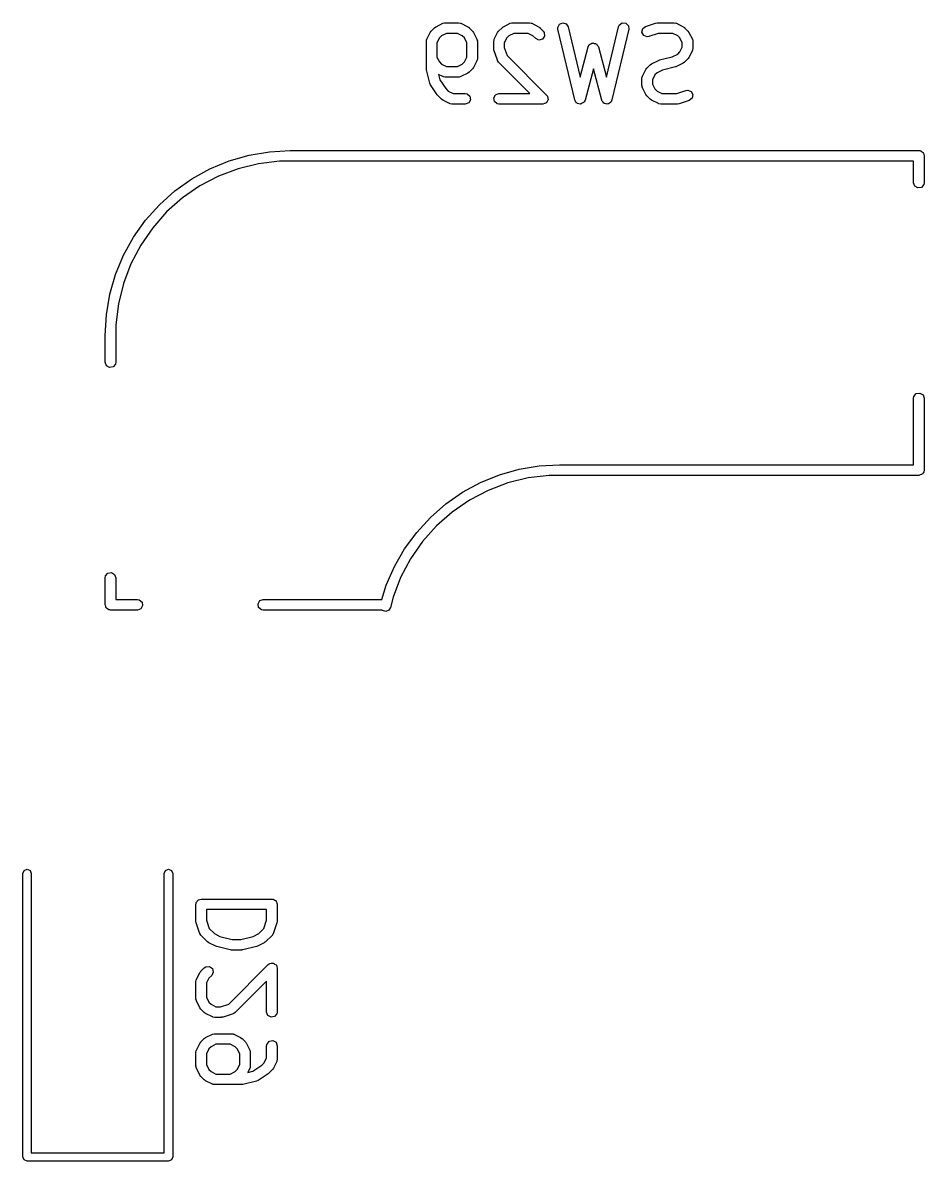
# Model space of a CAD drawing. Extents: x 32 to 254, y -135 to -26.
# Drawn here: x 222.2 to 234.94, y -79.86 to -63.76 of the extents above; entities that cross this region are included whole.
import ezdxf

# ---------------------------------------------------------------- set-up
doc = ezdxf.new("R2010")
doc.units = 0
doc.layers.add('BLACK', color=7, linetype='CONTINUOUS')

msp = doc.modelspace()

# ---------------------------------------------------------------- linework, layer by layer
at = {"layer": 'BLACK', "linetype": 'CONTINUOUS'}
for p, q in [((228.04, -63.8132), (228.135, -63.7655)), ((228.135, -63.7655), (228.16, -63.7581)), ((228.16, -63.7581), (228.164, -63.7592)), ((228.164, -63.7592), (228.168, -63.7576)), ((228.168, -63.7576), (228.359, -63.7576)), ((228.359, -63.7576), (228.385, -63.7621)), ((228.385, -63.7621), (228.388, -63.765)), ((228.388, -63.765), (228.392, -63.7655)), ((228.392, -63.7655), (228.488, -63.8132)), ((228.992, -63.8132), (229.087, -63.7655)), ((229.087, -63.7655), (229.112, -63.7581)), ((229.112, -63.7581), (229.117, -63.7592)), ((229.117, -63.7592), (229.121, -63.7576)), ((229.121, -63.7576), (229.359, -63.7576)), ((229.359, -63.7576), (229.385, -63.7621)), ((229.385, -63.7621), (229.388, -63.765)), ((229.388, -63.765), (229.392, -63.7655)), ((229.392, -63.7655), (229.488, -63.8132)), ((229.784, -63.7781), (229.831, -63.7577)), ((229.831, -63.7577), (229.88, -63.7724)), ((229.88, -63.7724), (229.908, -63.8152)), ((230.63, -63.7913), (230.671, -63.7607)), ((230.671, -63.7607), (230.722, -63.7638)), ((230.722, -63.7638), (230.759, -63.799)), ((231.002, -63.8091), (231.145, -63.7615)), ((231.145, -63.7615), (231.167, -63.7582)), ((231.167, -63.7582), (231.168, -63.7576)), ((231.168, -63.7576), (231.407, -63.7576)), ((231.407, -63.7576), (231.432, -63.7621)), ((231.432, -63.7621), (231.436, -63.765)), ((231.436, -63.765), (231.44, -63.7655)), ((231.44, -63.7655), (231.535, -63.8132)), ((227.911, -63.9896), (227.959, -63.8943)), ((227.959, -63.8943), (227.972, -63.8763)), ((227.972, -63.8763), (227.973, -63.8748)), ((227.973, -63.8748), (228.02, -63.8272)), ((228.02, -63.8272), (228.039, -63.8143)), ((228.039, -63.8143), (228.04, -63.8132)), ((228.186, -63.9076), (228.118, -63.9419)), ((228.341, -63.9076), (228.186, -63.9076)), ((228.41, -63.9419), (228.341, -63.9076)), ((228.488, -63.8132), (228.506, -63.8265)), ((228.506, -63.8265), (228.507, -63.8272)), ((228.507, -63.8272), (228.555, -63.8748)), ((228.555, -63.8748), (228.568, -63.8932)), ((228.568, -63.8932), (228.569, -63.8943)), ((228.569, -63.8943), (228.616, -63.9896)), ((228.863, -63.9896), (228.911, -63.8943)), ((228.911, -63.8943), (228.924, -63.8763)), ((228.924, -63.8763), (228.925, -63.8748)), ((228.925, -63.8748), (228.973, -63.8272)), ((228.973, -63.8272), (228.991, -63.8143)), ((228.991, -63.8143), (228.992, -63.8132)), ((229.139, -63.9076), (229.07, -63.9419)), ((229.341, -63.9076), (229.139, -63.9076)), ((229.41, -63.9419), (229.341, -63.9076)), ((229.488, -63.8132), (229.506, -63.8265)), ((229.506, -63.8265), (229.507, -63.8272)), ((229.507, -63.8272), (229.555, -63.8748)), ((229.555, -63.8748), (229.57, -63.8962)), ((229.57, -63.8962), (229.574, -63.9473)), ((229.761, -63.824), (229.784, -63.7781)), ((229.762, -63.85), (229.761, -63.824)), ((230, -64.85), (229.762, -63.85)), ((229.908, -63.8152), (230.077, -64.5261)), ((230.45, -64.5261), (230.619, -63.8152)), ((230.765, -63.85), (230.527, -64.85)), ((230.619, -63.8152), (230.63, -63.7913)), ((230.759, -63.799), (230.765, -63.85)), ((230.951, -63.8912), (230.962, -63.841)), ((230.976, -63.9364), (230.951, -63.8912)), ((230.962, -63.841), (231.002, -63.8091)), ((231.024, -63.9552), (230.976, -63.9364)), ((231.181, -63.9076), (231.049, -63.9514)), ((231.389, -63.9076), (231.181, -63.9076)), ((231.457, -63.9419), (231.389, -63.9076)), ((231.535, -63.8132), (231.553, -63.8265)), ((231.553, -63.8265), (231.555, -63.8272)), ((231.555, -63.8272), (231.602, -63.8748)), ((231.602, -63.8748), (231.615, -63.8932)), ((231.615, -63.8932), (231.616, -63.8943)), ((231.616, -63.8943), (231.664, -63.9896)), ((227.903, -64.0231), (227.907, -63.9974)), ((227.903, -64.404), (227.903, -64.0231)), ((227.907, -63.9974), (227.91, -63.994)), ((227.91, -63.994), (227.911, -63.9896)), ((228.087, -63.9723), (228.053, -64.0408)), ((228.053, -64.0408), (228.053, -64.2435)), ((228.118, -63.9419), (228.087, -63.9723)), ((228.44, -63.9723), (228.41, -63.9419)), ((228.474, -64.0408), (228.44, -63.9723)), ((228.474, -64.2435), (228.474, -64.0408)), ((228.616, -63.9896), (228.624, -64.0145)), ((228.624, -64.0145), (228.623, -64.0189)), ((228.623, -64.0189), (228.624, -64.0231)), ((228.624, -64.0231), (228.624, -64.2612)), ((228.855, -64.0231), (228.86, -63.9974)), ((228.855, -64.1183), (228.855, -64.0231)), ((228.86, -63.9974), (228.863, -63.994)), ((228.863, -63.994), (228.863, -63.9896)), ((229.04, -63.9723), (229.005, -64.0408)), ((229.005, -64.0408), (229.005, -64.1062)), ((229.07, -63.9419), (229.04, -63.9723)), ((229.449, -63.9809), (229.41, -63.9419)), ((229.495, -64.0026), (229.449, -63.9809)), ((229.545, -63.9893), (229.495, -64.0026)), ((229.574, -63.9473), (229.545, -63.9893)), ((230.191, -64.099), (230.202, -64.0754)), ((230.202, -64.0754), (230.208, -64.0714)), ((230.208, -64.0714), (230.211, -64.0652)), ((230.211, -64.0652), (230.228, -64.0571)), ((230.228, -64.0571), (230.244, -64.0459)), ((230.244, -64.0459), (230.251, -64.0465)), ((230.251, -64.0465), (230.257, -64.0436)), ((230.257, -64.0436), (230.276, -64.0487)), ((230.276, -64.0487), (230.295, -64.0503)), ((230.295, -64.0503), (230.3, -64.0552)), ((230.3, -64.0552), (230.307, -64.0569)), ((230.307, -64.0569), (230.318, -64.0728)), ((230.318, -64.0728), (230.332, -64.0866)), ((230.332, -64.0866), (230.332, -64.0934)), ((230.332, -64.0934), (230.336, -64.099)), ((231.049, -63.9514), (231.024, -63.9552)), ((231.488, -63.9723), (231.457, -63.9419)), ((231.522, -64.0408), (231.488, -63.9723)), ((231.522, -64.1006), (231.522, -64.0408)), ((231.664, -63.9896), (231.672, -64.0145)), ((231.672, -64.0145), (231.67, -64.0189)), ((231.67, -64.0189), (231.672, -64.0231)), ((231.672, -64.0231), (231.672, -64.1183)), ((228.053, -64.2435), (228.087, -64.312)), ((228.44, -64.312), (228.474, -64.2435)), ((228.856, -64.1199), (228.855, -64.1183)), ((228.859, -64.142), (228.856, -64.1199)), ((228.907, -64.2849), (228.859, -64.142)), ((229.005, -64.1062), (229.044, -64.2207)), ((229.044, -64.2207), (229.602, -64.7796)), ((230.077, -64.5261), (230.191, -64.099)), ((230.336, -64.099), (230.45, -64.5261)), ((231.198, -64.2837), (231.38, -64.238)), ((231.38, -64.238), (231.457, -64.1996)), ((231.457, -64.1996), (231.488, -64.1691)), ((231.488, -64.1691), (231.522, -64.1006)), ((231.616, -64.2471), (231.603, -64.2651)), ((231.664, -64.1519), (231.616, -64.2471)), ((231.665, -64.1474), (231.664, -64.1519)), ((231.667, -64.144), (231.665, -64.1474)), ((231.672, -64.1183), (231.667, -64.144)), ((227.904, -64.4073), (227.903, -64.404)), ((227.905, -64.4222), (227.904, -64.4073)), ((228.087, -64.312), (228.118, -64.3424)), ((228.118, -64.3424), (228.186, -64.3767)), ((228.186, -64.3767), (228.341, -64.3767)), ((228.341, -64.3767), (228.41, -64.3424)), ((228.41, -64.3424), (228.44, -64.312)), ((228.555, -64.4095), (228.507, -64.4571)), ((228.556, -64.408), (228.555, -64.4095)), ((228.569, -64.39), (228.556, -64.408)), ((228.616, -64.2947), (228.569, -64.39)), ((228.617, -64.2903), (228.616, -64.2947)), ((228.62, -64.2868), (228.617, -64.2903)), ((228.624, -64.2612), (228.62, -64.2868)), ((228.91, -64.2884), (228.907, -64.2849)), ((228.91, -64.2929), (228.91, -64.2884)), ((228.925, -64.3142), (228.91, -64.2929)), ((229.368, -64.7576), (228.925, -64.3142)), ((230.264, -64.4094), (230.146, -64.8519)), ((230.382, -64.8519), (230.264, -64.4094)), ((230.959, -64.5134), (231.006, -64.4181)), ((231.006, -64.4181), (231.019, -64.4001)), ((231.019, -64.4001), (231.02, -64.3986)), ((231.02, -64.3986), (231.068, -64.351)), ((231.068, -64.351), (231.086, -64.3382)), ((231.086, -64.3382), (231.087, -64.337)), ((231.087, -64.337), (231.183, -64.2893)), ((231.183, -64.2893), (231.195, -64.2857)), ((231.195, -64.2857), (231.198, -64.2837)), ((231.425, -64.3816), (231.242, -64.4272)), ((231.428, -64.3796), (231.425, -64.3816)), ((231.44, -64.3759), (231.428, -64.3796)), ((231.535, -64.3283), (231.44, -64.3759)), ((231.536, -64.3271), (231.535, -64.3283)), ((231.555, -64.3142), (231.536, -64.3271)), ((231.602, -64.2666), (231.555, -64.3142)), ((231.603, -64.2651), (231.602, -64.2666)), ((227.953, -64.6127), (227.905, -64.4222)), ((228.135, -64.5187), (228.077, -64.4896)), ((228.077, -64.4896), (228.095, -64.5637)), ((228.095, -64.5637), (228.179, -64.6896)), ((228.139, -64.5193), (228.135, -64.5187)), ((228.143, -64.5221), (228.139, -64.5193)), ((228.168, -64.5267), (228.143, -64.5221)), ((228.359, -64.5267), (228.168, -64.5267)), ((228.363, -64.5251), (228.359, -64.5267)), ((228.368, -64.5262), (228.363, -64.5251)), ((228.392, -64.5187), (228.368, -64.5262)), ((228.488, -64.4711), (228.392, -64.5187)), ((228.489, -64.4699), (228.488, -64.4711)), ((228.507, -64.4571), (228.489, -64.4699)), ((230.951, -64.5469), (230.955, -64.5213)), ((230.951, -64.6421), (230.951, -64.5469)), ((230.955, -64.5213), (230.958, -64.5178)), ((230.958, -64.5178), (230.959, -64.5134)), ((231.135, -64.4961), (231.101, -64.5646)), ((231.101, -64.5646), (231.101, -64.6244)), ((231.165, -64.4657), (231.135, -64.4961)), ((231.242, -64.4272), (231.165, -64.4657)), ((227.953, -64.6131), (227.953, -64.6127)), ((227.963, -64.6361), (227.953, -64.6131)), ((228.058, -64.779), (227.963, -64.6361)), ((228.179, -64.6896), (228.213, -64.7234)), ((228.213, -64.7234), (228.281, -64.7576)), ((230.952, -64.6464), (230.951, -64.6421)), ((230.951, -64.6507), (230.952, -64.6464)), ((230.959, -64.6757), (230.951, -64.6507)), ((231.006, -64.7709), (230.959, -64.6757)), ((231.101, -64.6244), (231.135, -64.693)), ((231.135, -64.693), (231.165, -64.7234)), ((231.165, -64.7234), (231.234, -64.7576)), ((231.442, -64.7576), (231.573, -64.7138)), ((231.573, -64.7138), (231.599, -64.71)), ((231.599, -64.71), (231.647, -64.7289)), ((231.647, -64.7289), (231.671, -64.774)), ((228.061, -64.7811), (228.058, -64.779)), ((228.068, -64.7904), (228.061, -64.7811)), ((228.115, -64.838), (228.068, -64.7904)), ((228.117, -64.8387), (228.115, -64.838)), ((228.135, -64.8521), (228.117, -64.8387)), ((228.23, -64.8997), (228.135, -64.8521)), ((228.235, -64.9002), (228.23, -64.8997)), ((228.238, -64.9031), (228.235, -64.9002)), ((228.281, -64.7576), (228.454, -64.7576)), ((228.454, -64.7576), (228.48, -64.7621)), ((228.502, -64.8901), (228.454, -64.9076)), ((228.48, -64.7621), (228.519, -64.7951)), ((228.528, -64.8456), (228.502, -64.8901)), ((228.519, -64.7951), (228.528, -64.8456)), ((228.856, -64.8196), (228.882, -64.7752)), ((228.865, -64.8701), (228.856, -64.8196)), ((228.905, -64.9031), (228.865, -64.8701)), ((228.882, -64.7752), (228.93, -64.7576)), ((228.93, -64.7576), (229.368, -64.7576)), ((229.571, -64.8999), (229.549, -64.9076)), ((229.592, -64.8941), (229.571, -64.8999)), ((229.594, -64.8912), (229.592, -64.8941)), ((229.598, -64.8901), (229.594, -64.8912)), ((229.609, -64.8705), (229.598, -64.8901)), ((229.602, -64.7796), (229.612, -64.793)), ((229.622, -64.852), (229.609, -64.8705)), ((229.612, -64.793), (229.614, -64.7951)), ((229.614, -64.7951), (229.615, -64.7971)), ((229.615, -64.7971), (229.617, -64.8009)), ((229.617, -64.8009), (229.619, -64.8234)), ((229.619, -64.8234), (229.623, -64.8456)), ((229.623, -64.8456), (229.622, -64.8486)), ((229.622, -64.8486), (229.622, -64.852)), ((230.005, -64.8566), (230, -64.85)), ((230.005, -64.8644), (230.005, -64.8566)), ((230.018, -64.8774), (230.005, -64.8644)), ((230.028, -64.8928), (230.018, -64.8774)), ((230.036, -64.8951), (230.028, -64.8928)), ((230.042, -64.9006), (230.036, -64.8951)), ((230.06, -64.9022), (230.042, -64.9006)), ((230.078, -64.9075), (230.06, -64.9022)), ((230.108, -64.8944), (230.093, -64.905)), ((230.125, -64.8871), (230.108, -64.8944)), ((230.128, -64.8801), (230.125, -64.8871)), ((230.135, -64.8756), (230.128, -64.8801)), ((230.146, -64.8519), (230.135, -64.8756)), ((230.386, -64.8584), (230.382, -64.8519)), ((230.387, -64.8662), (230.386, -64.8584)), ((230.401, -64.8789), (230.387, -64.8662)), ((230.411, -64.894), (230.401, -64.8789)), ((230.419, -64.896), (230.411, -64.894)), ((230.424, -64.9015), (230.419, -64.896)), ((230.443, -64.9025), (230.424, -64.9015)), ((230.461, -64.9073), (230.443, -64.9025)), ((230.49, -64.8935), (230.476, -64.9045)), ((230.507, -64.8857), (230.49, -64.8935)), ((230.51, -64.8786), (230.507, -64.8857)), ((230.517, -64.8739), (230.51, -64.8786)), ((230.527, -64.85), (230.517, -64.8739)), ((231.007, -64.772), (231.006, -64.7709)), ((231.02, -64.7904), (231.007, -64.772)), ((231.068, -64.838), (231.02, -64.7904)), ((231.069, -64.8387), (231.068, -64.838)), ((231.087, -64.8521), (231.069, -64.8387)), ((231.183, -64.8997), (231.087, -64.8521)), ((231.187, -64.9002), (231.183, -64.8997)), ((231.19, -64.9031), (231.187, -64.9002)), ((231.234, -64.7576), (231.442, -64.7576)), ((231.621, -64.8562), (231.478, -64.9038)), ((231.661, -64.8243), (231.621, -64.8562)), ((231.671, -64.774), (231.661, -64.8243)), ((228.264, -64.9076), (228.238, -64.9031)), ((228.454, -64.9076), (228.264, -64.9076)), ((228.93, -64.9076), (228.905, -64.9031)), ((229.549, -64.9076), (228.93, -64.9076)), ((230.085, -64.9044), (230.078, -64.9075)), ((230.093, -64.905), (230.085, -64.9044)), ((230.468, -64.904), (230.461, -64.9073)), ((230.476, -64.9045), (230.468, -64.904)), ((231.216, -64.9076), (231.19, -64.9031)), ((231.454, -64.9076), (231.216, -64.9076)), ((231.456, -64.9071), (231.454, -64.9076)), ((231.478, -64.9038), (231.456, -64.9071)), ((225.114, -65.7117), (225.396, -65.6306)), ((225.396, -65.6306), (225.685, -65.5814)), ((225.685, -65.5814), (225.977, -65.565)), ((225.977, -65.565), (234.867, -65.565)), ((234.867, -65.565), (234.877, -65.5667)), ((234.877, -65.5667), (234.881, -65.5661)), ((234.881, -65.5661), (234.883, -65.5678)), ((234.883, -65.5678), (234.893, -65.5695)), ((234.893, -65.5695), (234.908, -65.582)), ((234.908, -65.582), (234.925, -65.5918)), ((234.925, -65.5918), (234.927, -65.5981)), ((234.927, -65.5981), (234.932, -65.6025)), ((234.932, -65.6025), (234.936, -65.6217)), ((234.936, -65.6217), (234.942, -65.64)), ((234.942, -65.64), (234.942, -66.021)), ((224.586, -65.9658), (224.843, -65.824)), ((224.843, -65.824), (225.114, -65.7117)), ((225.243, -65.8223), (224.964, -65.9281)), ((225.532, -65.7509), (225.243, -65.8223)), ((225.828, -65.715), (225.532, -65.7509)), ((225.977, -65.715), (225.828, -65.715)), ((234.792, -65.715), (225.977, -65.715)), ((234.792, -66.021), (234.792, -65.715)), ((224.347, -66.1355), (224.586, -65.9658)), ((224.964, -65.9281), (224.7, -66.0666)), ((234.81, -66.0692), (234.792, -66.021)), ((234.942, -66.021), (234.938, -66.0467)), ((224.128, -66.3309), (224.347, -66.1355)), ((224.7, -66.0666), (224.455, -66.236)), ((234.854, -66.0949), (234.81, -66.0692)), ((234.905, -66.086), (234.854, -66.0949)), ((234.938, -66.0467), (234.905, -66.086)), ((223.933, -66.5496), (224.128, -66.3309)), ((224.455, -66.236), (224.231, -66.4338)), ((224.231, -66.4338), (224.034, -66.657)), ((223.763, -66.7887), (223.933, -66.5496)), ((224.034, -66.657), (223.864, -66.9024)), ((223.621, -67.0454), (223.763, -66.7887)), ((223.864, -66.9024), (223.726, -67.1665)), ((223.509, -67.3163), (223.621, -67.0454)), ((223.428, -67.5981), (223.509, -67.3163)), ((223.726, -67.1665), (223.62, -67.4453)), ((223.62, -67.4453), (223.548, -67.7349)), ((223.379, -67.8872), (223.428, -67.5981)), ((223.548, -67.7349), (223.512, -68.0309)), ((223.362, -68.18), (223.379, -67.8872)), ((223.512, -68.0309), (223.512, -68.18)), ((223.362, -68.561), (223.362, -68.18)), ((223.512, -68.18), (223.512, -68.561)), ((223.38, -68.6092), (223.362, -68.561)), ((223.508, -68.5867), (223.475, -68.626)), ((223.512, -68.561), (223.508, -68.5867)), ((223.424, -68.6349), (223.38, -68.6092)), ((223.475, -68.626), (223.424, -68.6349)), ((234.792, -69.069), (234.797, -69.0433)), ((234.792, -70.01), (234.792, -69.069)), ((234.797, -69.0433), (234.83, -69.004)), ((234.83, -69.004), (234.881, -68.9951)), ((234.881, -68.9951), (234.925, -69.0208)), ((234.925, -69.0208), (234.942, -69.069)), ((234.942, -69.069), (234.942, -70.085)), ((229.214, -70.0736), (229.499, -70.0259)), ((229.499, -70.0259), (229.787, -70.01)), ((229.787, -70.01), (229.787, -70.01)), ((229.787, -70.01), (234.792, -70.01)), ((228.669, -70.2612), (228.937, -70.1523)), ((228.937, -70.1523), (229.214, -70.0736)), ((229.343, -70.1957), (229.055, -70.2668)), ((229.639, -70.16), (229.343, -70.1957)), ((229.787, -70.16), (229.639, -70.16)), ((234.867, -70.16), (229.787, -70.16)), ((229.787, -70.16), (229.787, -70.16)), ((234.886, -70.1533), (234.867, -70.16)), ((234.905, -70.15), (234.886, -70.1533)), ((234.909, -70.1448), (234.905, -70.15)), ((234.916, -70.1425), (234.909, -70.1448)), ((234.925, -70.1256), (234.916, -70.1425)), ((234.938, -70.1107), (234.925, -70.1256)), ((234.94, -70.1009), (234.938, -70.1107)), ((234.941, -70.098), (234.94, -70.1009)), ((234.942, -70.085), (234.941, -70.0947)), ((234.941, -70.0947), (234.941, -70.098)), ((228.415, -70.399), (228.669, -70.2612)), ((228.776, -70.372), (228.513, -70.5099)), ((229.055, -70.2668), (228.776, -70.372)), ((228.178, -70.5638), (228.415, -70.399)), ((228.513, -70.5099), (228.268, -70.6785)), ((227.961, -70.7539), (228.178, -70.5638)), ((228.268, -70.6785), (228.045, -70.8754)), ((227.766, -70.9667), (227.961, -70.7539)), ((227.595, -71.1997), (227.766, -70.9667)), ((228.045, -70.8754), (227.847, -71.0976)), ((227.847, -71.0976), (227.677, -71.342)), ((227.451, -71.4502), (227.595, -71.1997)), ((227.677, -71.342), (227.538, -71.605)), ((227.336, -71.7149), (227.451, -71.4502)), ((223.362, -71.609), (223.367, -71.5833)), ((223.362, -71.99), (223.362, -71.609)), ((223.367, -71.5833), (223.4, -71.544)), ((223.4, -71.544), (223.451, -71.5351)), ((223.451, -71.5351), (223.495, -71.5608)), ((223.495, -71.5608), (223.512, -71.609)), ((223.512, -71.609), (223.512, -71.915)), ((227.538, -71.605), (227.432, -71.8829)), ((227.274, -71.915), (227.336, -71.7149)), ((223.512, -71.915), (223.819, -71.915)), ((223.819, -71.915), (223.844, -71.9195)), ((223.844, -71.9195), (223.883, -71.9525)), ((223.883, -71.9525), (223.892, -72.003)), ((225.523, -71.977), (225.548, -71.9325)), ((225.532, -72.0275), (225.523, -71.977)), ((225.548, -71.9325), (225.596, -71.915)), ((225.596, -71.915), (227.274, -71.915)), ((227.432, -71.8829), (227.396, -72.0271)), ((223.369, -72.0083), (223.362, -71.99)), ((223.373, -72.0275), (223.369, -72.0083)), ((223.378, -72.0318), (223.373, -72.0275)), ((223.38, -72.0382), (223.378, -72.0318)), ((223.397, -72.048), (223.38, -72.0382)), ((223.412, -72.0605), (223.397, -72.048)), ((223.422, -72.0622), (223.412, -72.0605)), ((223.424, -72.0639), (223.422, -72.0622)), ((223.428, -72.0633), (223.424, -72.0639)), ((223.438, -72.065), (223.428, -72.0633)), ((223.819, -72.065), (223.438, -72.065)), ((223.867, -72.0475), (223.819, -72.065)), ((223.892, -72.003), (223.867, -72.0475)), ((225.571, -72.0605), (225.532, -72.0275)), ((225.596, -72.065), (225.571, -72.0605)), ((227.277, -72.065), (225.596, -72.065)), ((227.284, -72.0725), (227.277, -72.065)), ((227.329, -72.0838), (227.284, -72.0725)), ((227.372, -72.0664), (227.329, -72.0838)), ((227.396, -72.0271), (227.372, -72.0664)), ((227.396, -72.0271), (227.396, -72.0271)), ((222.197, -75.7925), (222.215, -75.7501)), ((222.197, -79.8025), (222.197, -75.7925)), ((222.215, -75.7501), (222.257, -75.7325)), ((222.257, -75.7325), (222.3, -75.7501)), ((222.3, -75.7501), (222.317, -75.7925)), ((222.317, -75.7925), (222.317, -79.7425)), ((224.197, -75.7925), (224.215, -75.7501)), ((224.197, -79.7425), (224.197, -75.7925)), ((224.215, -75.7501), (224.257, -75.7325)), ((224.257, -75.7325), (224.3, -75.7501)), ((224.3, -75.7501), (224.317, -75.7925)), ((224.317, -75.7925), (224.317, -79.8025)), ((224.662, -76.1876), (224.672, -76.1708)), ((224.672, -76.1708), (224.678, -76.1684)), ((224.678, -76.1684), (224.683, -76.1633)), ((224.683, -76.1633), (224.702, -76.1599)), ((224.702, -76.1599), (224.72, -76.1532)), ((224.72, -76.1532), (225.72, -76.1532)), ((225.72, -76.1532), (225.73, -76.1549)), ((225.73, -76.1549), (225.733, -76.1544)), ((225.733, -76.1544), (225.736, -76.156)), ((225.736, -76.156), (225.746, -76.1577)), ((225.746, -76.1577), (225.761, -76.1703)), ((225.761, -76.1703), (225.778, -76.18)), ((224.645, -76.2282), (224.647, -76.2185)), ((224.645, -76.4663), (224.645, -76.2282)), ((224.646, -76.2152), (224.648, -76.2123)), ((224.647, -76.2185), (224.646, -76.2152)), ((224.648, -76.2123), (224.65, -76.2026)), ((224.65, -76.2026), (224.662, -76.1876)), ((225.645, -76.3032), (224.795, -76.3032)), ((224.795, -76.3032), (224.795, -76.4541)), ((225.645, -76.4541), (225.645, -76.3032)), ((225.778, -76.18), (225.78, -76.1864)), ((225.78, -76.1864), (225.785, -76.1907)), ((225.785, -76.1907), (225.788, -76.2099)), ((225.788, -76.2099), (225.795, -76.2282)), ((225.795, -76.2282), (225.795, -76.4663)), ((224.646, -76.4678), (224.645, -76.4663)), ((224.649, -76.49), (224.646, -76.4678)), ((224.697, -76.6329), (224.649, -76.49)), ((224.795, -76.4541), (224.833, -76.5687)), ((225.607, -76.5687), (225.645, -76.4541)), ((225.791, -76.49), (225.744, -76.6329)), ((225.795, -76.4663), (225.791, -76.4884)), ((225.791, -76.4884), (225.791, -76.49)), ((224.699, -76.6364), (224.697, -76.6329)), ((224.7, -76.6409), (224.699, -76.6364)), ((224.715, -76.6622), (224.7, -76.6409)), ((224.833, -76.5687), (224.907, -76.6428)), ((224.907, -76.6428), (224.984, -76.6813)), ((225.456, -76.6813), (225.533, -76.6428)), ((225.533, -76.6428), (225.607, -76.5687)), ((225.727, -76.6581), (225.726, -76.6622)), ((225.731, -76.6558), (225.727, -76.6581)), ((225.744, -76.6329), (225.731, -76.6558)), ((224.81, -76.7574), (224.715, -76.6622)), ((224.811, -76.7581), (224.81, -76.7574)), ((224.829, -76.7715), (224.811, -76.7581)), ((224.925, -76.8191), (224.829, -76.7715)), ((224.928, -76.8195), (224.925, -76.8191)), ((224.94, -76.8248), (224.928, -76.8195)), ((224.984, -76.6813), (225.158, -76.7246)), ((225.158, -76.7246), (225.282, -76.7246)), ((225.282, -76.7246), (225.456, -76.6813)), ((225.516, -76.8191), (225.503, -76.8228)), ((225.611, -76.7715), (225.516, -76.8191)), ((225.612, -76.7703), (225.611, -76.7715)), ((225.63, -76.7574), (225.612, -76.7703)), ((225.726, -76.6622), (225.63, -76.7574)), ((225.13, -76.8724), (224.94, -76.8248)), ((225.134, -76.872), (225.13, -76.8724)), ((225.149, -76.8746), (225.134, -76.872)), ((225.292, -76.8746), (225.149, -76.8746)), ((225.295, -76.8735), (225.292, -76.8746)), ((225.31, -76.8724), (225.295, -76.8735)), ((225.5, -76.8248), (225.31, -76.8724)), ((225.503, -76.8228), (225.5, -76.8248)), ((224.715, -77.1752), (224.762, -77.1276)), ((224.762, -77.1276), (224.784, -77.1126)), ((224.784, -77.1126), (224.835, -77.1082)), ((224.835, -77.1082), (224.877, -77.1376)), ((224.877, -77.1376), (224.89, -77.1871)), ((225.108, -77.6389), (225.667, -77.0799)), ((225.667, -77.0799), (225.68, -77.0705)), ((225.68, -77.0705), (225.683, -77.068)), ((225.683, -77.068), (225.685, -77.0677)), ((225.685, -77.0677), (225.688, -77.065)), ((225.688, -77.065), (225.711, -77.063)), ((225.711, -77.063), (225.733, -77.0591)), ((225.733, -77.0591), (225.736, -77.0608)), ((225.736, -77.0608), (225.74, -77.0605)), ((225.74, -77.0605), (225.758, -77.0735)), ((225.758, -77.0735), (225.778, -77.0848)), ((225.778, -77.0848), (225.779, -77.088)), ((225.779, -77.088), (225.782, -77.09)), ((225.782, -77.09), (225.787, -77.1118)), ((225.787, -77.1118), (225.795, -77.133)), ((225.795, -77.133), (225.795, -77.752)), ((224.645, -77.3235), (224.65, -77.2978)), ((224.65, -77.2978), (224.653, -77.2944)), ((224.653, -77.2899), (224.701, -77.1947)), ((224.653, -77.2944), (224.653, -77.2899)), ((224.701, -77.1947), (224.714, -77.1767)), ((224.714, -77.1767), (224.715, -77.1752)), ((224.829, -77.2726), (224.795, -77.3412)), ((224.868, -77.2336), (224.829, -77.2726)), ((224.89, -77.1871), (224.868, -77.2336)), ((224.645, -77.5615), (224.645, -77.3235)), ((224.795, -77.3412), (224.795, -77.5438)), ((225.645, -77.314), (225.202, -77.7574)), ((225.645, -77.752), (225.645, -77.314)), ((224.647, -77.5658), (224.645, -77.5615)), ((224.646, -77.5701), (224.647, -77.5658)), ((224.653, -77.5951), (224.646, -77.5701)), ((224.701, -77.6903), (224.653, -77.5951)), ((224.795, -77.5438), (224.829, -77.6124)), ((224.829, -77.6124), (224.86, -77.6428)), ((224.702, -77.6915), (224.701, -77.6903)), ((224.715, -77.7098), (224.702, -77.6915)), ((224.762, -77.7574), (224.715, -77.7098)), ((224.764, -77.7581), (224.762, -77.7574)), ((224.782, -77.7715), (224.764, -77.7581)), ((224.877, -77.8191), (224.782, -77.7715)), ((224.86, -77.6428), (224.928, -77.677)), ((224.928, -77.677), (224.994, -77.677)), ((224.994, -77.677), (225.108, -77.6389)), ((225.172, -77.7756), (225.03, -77.8232)), ((225.176, -77.7728), (225.172, -77.7756)), ((225.18, -77.7724), (225.176, -77.7728)), ((225.202, -77.7574), (225.18, -77.7724)), ((225.663, -77.8002), (225.645, -77.752)), ((225.791, -77.7777), (225.758, -77.817)), ((225.795, -77.752), (225.791, -77.7777)), ((224.882, -77.8196), (224.877, -77.8191)), ((224.885, -77.8225), (224.882, -77.8196)), ((224.911, -77.827), (224.885, -77.8225)), ((225.006, -77.827), (224.911, -77.827)), ((225.007, -77.8265), (225.006, -77.827)), ((225.03, -77.8232), (225.007, -77.8265)), ((225.707, -77.8259), (225.663, -77.8002)), ((225.758, -77.817), (225.707, -77.8259)), ((224.782, -78.1135), (224.877, -78.0659)), ((224.877, -78.0659), (224.902, -78.0585)), ((224.902, -78.0585), (224.906, -78.0595)), ((224.906, -78.0595), (224.911, -78.058)), ((224.911, -78.058), (225.149, -78.058)), ((225.149, -78.058), (225.174, -78.0625)), ((225.174, -78.0625), (225.178, -78.0654)), ((225.178, -78.0654), (225.182, -78.0659)), ((225.182, -78.0659), (225.277, -78.1135)), ((224.653, -78.2899), (224.701, -78.1947)), ((224.701, -78.1947), (224.714, -78.1767)), ((224.714, -78.1767), (224.715, -78.1752)), ((224.715, -78.1752), (224.762, -78.1276)), ((224.762, -78.1276), (224.781, -78.1147)), ((224.781, -78.1147), (224.782, -78.1135)), ((224.86, -78.2422), (224.829, -78.2726)), ((224.928, -78.208), (224.86, -78.2422)), ((225.131, -78.208), (224.928, -78.208)), ((225.2, -78.2422), (225.131, -78.208)), ((225.23, -78.2726), (225.2, -78.2422)), ((225.277, -78.1135), (225.295, -78.1269)), ((225.295, -78.1269), (225.297, -78.1276)), ((225.297, -78.1276), (225.345, -78.1752)), ((225.345, -78.1752), (225.357, -78.1935)), ((225.357, -78.1935), (225.359, -78.1947)), ((225.359, -78.1947), (225.406, -78.2899)), ((225.645, -78.2282), (225.65, -78.2026)), ((225.645, -78.401), (225.645, -78.2282)), ((225.65, -78.2026), (225.683, -78.1633)), ((225.683, -78.1633), (225.733, -78.1544)), ((225.733, -78.1544), (225.778, -78.18)), ((225.778, -78.18), (225.795, -78.2282)), ((225.795, -78.2282), (225.795, -78.4187)), ((224.645, -78.3235), (224.65, -78.2978)), ((224.645, -78.5139), (224.645, -78.3235)), ((224.65, -78.2978), (224.653, -78.2944)), ((224.653, -78.2944), (224.653, -78.2899)), ((224.829, -78.2726), (224.795, -78.3412)), ((224.795, -78.3412), (224.795, -78.4962)), ((225.264, -78.3412), (225.23, -78.2726)), ((225.264, -78.4962), (225.264, -78.3412)), ((225.406, -78.2899), (225.414, -78.3149)), ((225.414, -78.3149), (225.413, -78.3192)), ((225.413, -78.3192), (225.414, -78.3235)), ((225.414, -78.3235), (225.414, -78.5139)), ((225.611, -78.4695), (225.645, -78.401)), ((225.795, -78.4187), (225.791, -78.4443)), ((224.647, -78.5181), (224.645, -78.5139)), ((224.646, -78.5225), (224.647, -78.5181)), ((224.653, -78.5475), (224.646, -78.5225)), ((224.701, -78.6427), (224.653, -78.5475)), ((224.795, -78.4962), (224.829, -78.5647)), ((224.829, -78.5647), (224.86, -78.5951)), ((225.2, -78.5951), (225.23, -78.5647)), ((225.23, -78.5647), (225.264, -78.4962)), ((225.406, -78.5475), (225.377, -78.6057)), ((225.377, -78.6057), (225.451, -78.5872)), ((225.407, -78.543), (225.406, -78.5475)), ((225.41, -78.5396), (225.407, -78.543)), ((225.414, -78.5139), (225.41, -78.5396)), ((225.451, -78.5872), (225.577, -78.5033)), ((225.577, -78.5033), (225.611, -78.4695)), ((225.726, -78.567), (225.678, -78.6146)), ((225.74, -78.5475), (225.726, -78.5655)), ((225.726, -78.5655), (225.726, -78.567)), ((225.787, -78.4522), (225.74, -78.5475)), ((225.788, -78.4478), (225.787, -78.4522)), ((225.791, -78.4443), (225.788, -78.4478)), ((224.702, -78.6438), (224.701, -78.6427)), ((224.715, -78.6622), (224.702, -78.6438)), ((224.762, -78.7098), (224.715, -78.6622)), ((224.764, -78.7105), (224.762, -78.7098)), ((224.782, -78.7239), (224.764, -78.7105)), ((224.877, -78.7715), (224.782, -78.7239)), ((224.86, -78.5951), (224.928, -78.6294)), ((224.928, -78.6294), (225.131, -78.6294)), ((225.131, -78.6294), (225.2, -78.5951)), ((225.5, -78.7295), (225.31, -78.7772)), ((225.501, -78.7293), (225.5, -78.7295)), ((225.524, -78.7192), (225.501, -78.7293)), ((225.666, -78.624), (225.524, -78.7192)), ((225.669, -78.6211), (225.666, -78.624)), ((225.678, -78.6146), (225.669, -78.6211)), ((224.882, -78.772), (224.877, -78.7715)), ((224.885, -78.7749), (224.882, -78.772)), ((224.911, -78.7794), (224.885, -78.7749)), ((225.292, -78.7794), (224.911, -78.7794)), ((225.295, -78.7782), (225.292, -78.7794)), ((225.31, -78.7772), (225.295, -78.7782)), ((222.215, -79.8449), (222.197, -79.8025)), ((222.257, -79.8625), (222.215, -79.8449)), ((224.257, -79.8625), (222.257, -79.8625)), ((222.317, -79.7425), (224.197, -79.7425)), ((224.3, -79.8449), (224.257, -79.8625)), ((224.317, -79.8025), (224.3, -79.8449))]:
    msp.add_line(p, q, dxfattribs=at)

doc.saveas('drawing.dxf')
